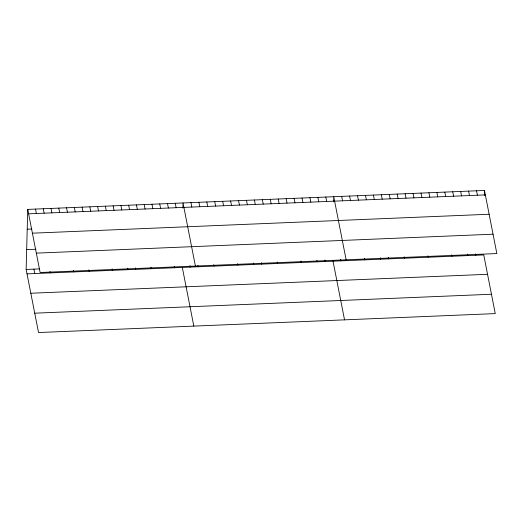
<?xml version="1.0" encoding="UTF-8"?>
<svg xmlns="http://www.w3.org/2000/svg" width="523" height="523" viewBox="0 0 523 523"><rect width="100%" height="100%" fill="white"/><g stroke="black" fill="none" stroke-linecap="round" stroke-linejoin="round"><path stroke-width="0.78" d="M27.019 273.875L483.749 254.936L495.261 313.604L38.532 332.543L26.15 269.443L27.739 209.396L484.468 190.457L496.85 253.557L40.121 272.496L27.739 209.396M182.893 208.095L183.03 202.957L195.406 266.057M333.615 201.845L333.746 196.707L346.128 259.807M484.337 195.589L484.468 190.457M28.608 213.829L485.337 194.889M27.216 229.211L31.87 229.022M32.406 233.186L489.136 214.247M26.673 249.628L35.989 249.242M36.322 253.139L493.052 234.193M26.15 269.443L39.349 268.9M30.818 293.24L487.547 274.3M34.734 313.185L491.463 294.246M476.538 190.784L477.407 195.216M468.601 191.111L469.477 195.543M475.525 253.786L475.819 255.263M460.671 191.438L461.541 195.877M467.595 254.119L467.882 255.597M452.741 191.771L453.611 196.203M444.805 192.098L445.674 196.53M451.728 254.773L452.022 256.25M436.875 192.425L437.744 196.864M428.938 192.758L429.808 197.191M421.008 193.085L421.878 197.517M427.932 255.76L428.219 257.238M413.078 193.412L413.948 197.851M405.142 193.745L406.011 198.178M397.212 194.072L398.081 198.505M404.135 256.747L404.423 258.225M389.275 194.399L390.145 198.838M381.345 194.733L382.215 199.165M388.269 257.408L388.556 258.885M373.415 195.059L374.285 199.492M380.339 257.734L380.626 259.212M365.479 195.386L366.348 199.819M357.549 195.72L358.418 200.152M364.472 258.395L364.76 259.872M349.612 196.047L350.482 200.479M341.682 196.373L342.552 200.806M340.669 259.382L340.963 260.859M325.816 197.034L326.685 201.466M333.027 261.186L344.539 319.854M317.886 197.361L318.755 201.793M324.809 260.042L325.097 261.52M309.949 197.694L310.819 202.126M316.873 260.369L317.167 261.846M302.019 198.021L302.889 202.453M294.083 198.348L294.952 202.78M301.006 261.029L301.3 262.507M286.153 198.681L287.022 203.114M278.223 199.008L279.092 203.44M270.286 199.335L271.156 203.767M277.21 262.01L277.497 263.494M262.356 199.668L263.226 204.101M254.42 199.995L255.289 204.428M261.343 262.67L261.637 264.148M246.49 200.322L247.359 204.755M253.413 262.997L253.701 264.475M238.56 200.655L239.429 205.088M230.623 200.982L231.493 205.415M237.547 263.657L237.834 265.135M222.693 201.309L223.563 205.742M214.757 201.636L215.626 206.075M206.827 201.97L207.696 206.402M213.75 264.645L214.038 266.122M198.89 202.296L199.76 206.729M190.96 202.623L191.83 207.062M197.884 265.305L198.171 266.782M189.954 265.632L190.241 267.109M175.264 203.277L176.133 207.709M182.311 267.436L193.817 326.104M167.497 203.597L168.367 208.03M174.257 266.285L174.545 267.763M159.737 203.924L160.607 208.357M151.971 204.245L152.84 208.677M144.204 204.565L145.074 208.997M150.957 267.246L151.252 268.724M136.444 204.885L137.314 209.318M128.678 205.212L129.547 209.645M135.431 267.894L135.719 269.371M120.911 205.532L121.781 209.965M127.664 268.214L127.958 269.691M113.151 205.853L114.021 210.285M105.385 206.173L106.254 210.606M112.138 268.861L112.425 270.339M97.618 206.5L98.487 210.932M89.858 206.82L90.727 211.253M82.091 207.141L82.961 211.573M88.845 269.822L89.132 271.3M74.325 207.461L75.194 211.893M66.558 207.788L67.434 212.22M73.318 270.469L73.606 271.947M58.798 208.108L59.668 212.541M51.032 208.429L51.901 212.861M43.265 208.749L44.141 213.181M50.025 271.437L50.313 272.914M35.505 209.076L36.375 213.508M33.917 269.123L34.786 273.555"/></g></svg>
